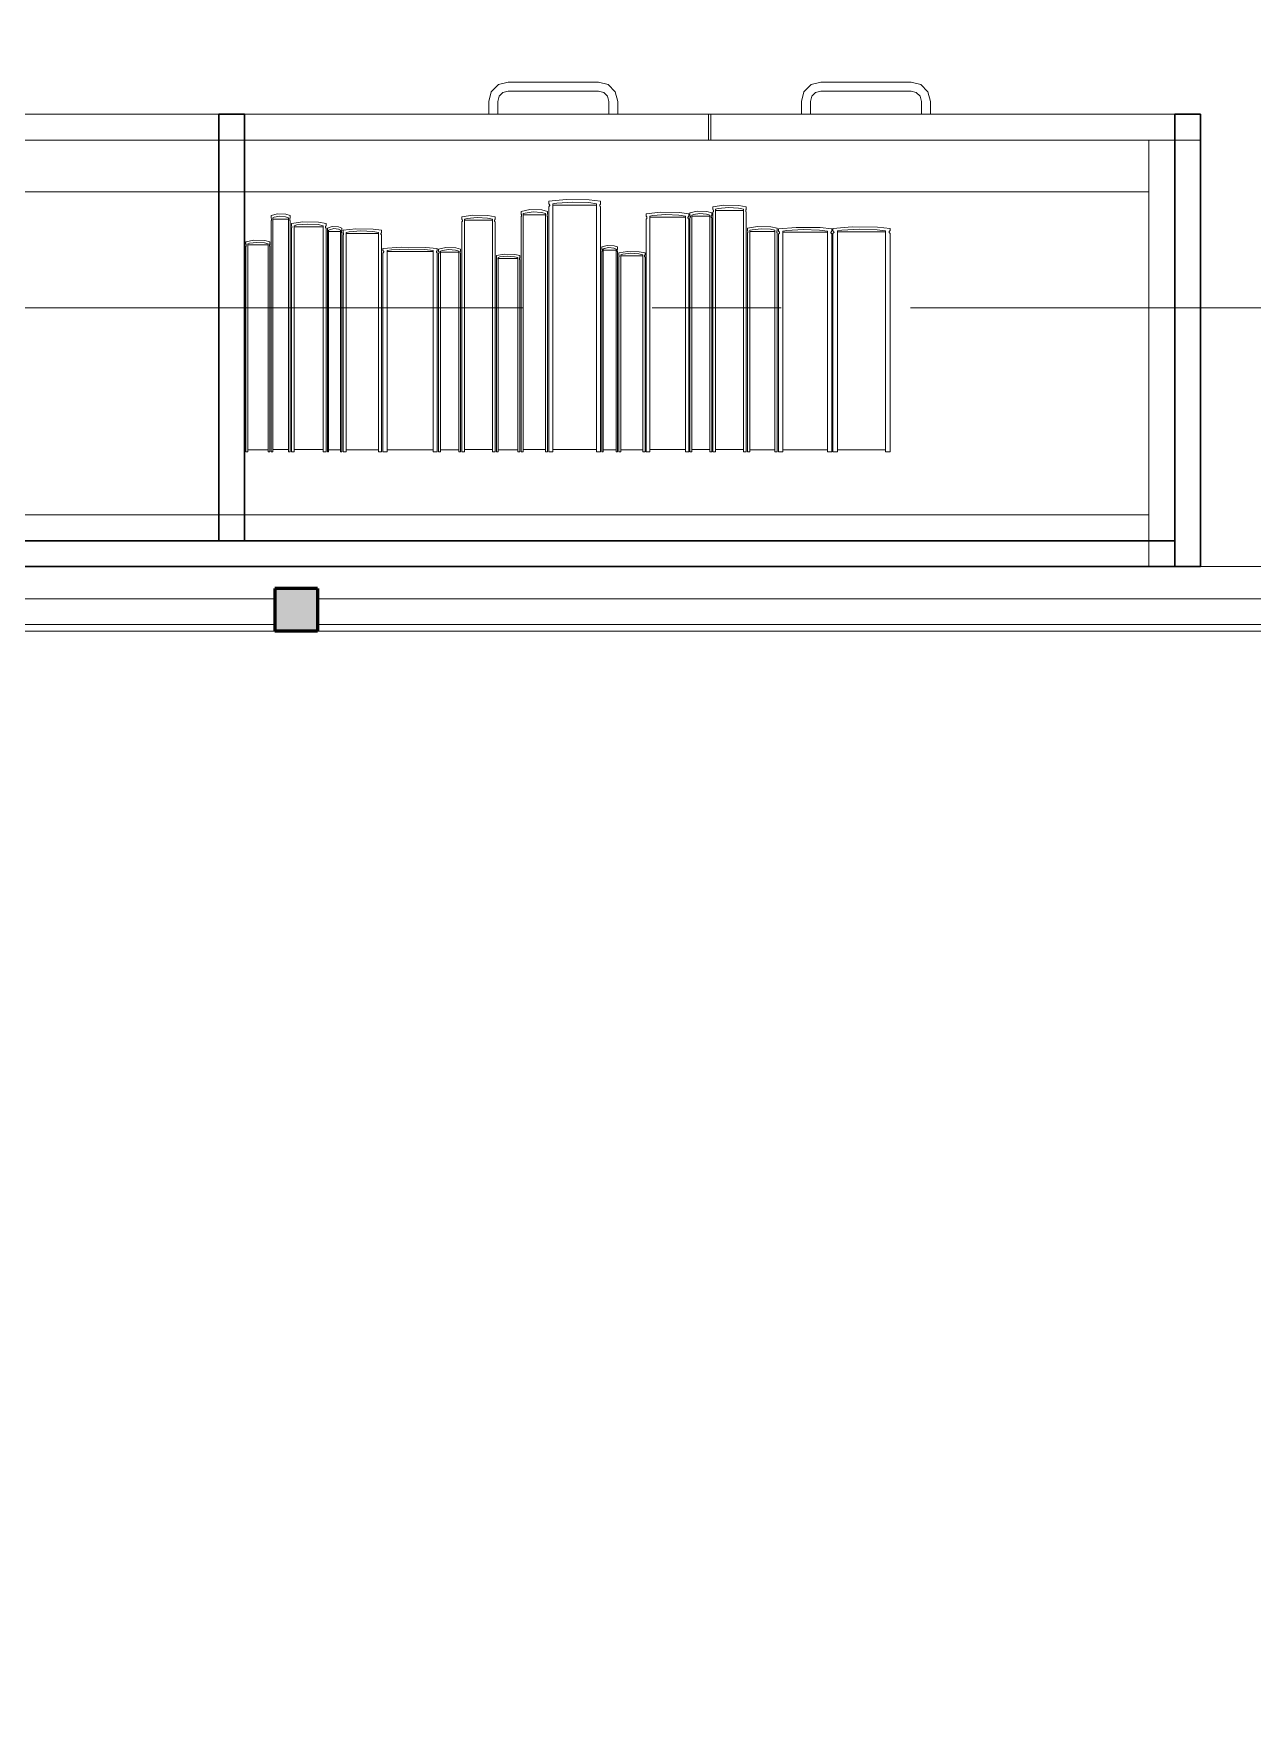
# Model space of a CAD drawing. Header units: inches. Extents: x -38 to 5698, y -33 to 92.
# Drawn here: x 230.167 to 231.11, y 28.868 to 30.162 of the extents above; entities that cross this region are included whole.
import ezdxf

# ---------------------------------------------------------------- set-up
doc = ezdxf.new("R2010")
doc.units = ezdxf.units.IN
doc.header["$MEASUREMENT"] = 0
doc.set_wipeout_variables(frame=1)
for name, pattern in [('Hidden Line', [0.195611, 0.141111, -0.0545]), ('Punto & Raya', [0.65, 0.5, -0.075, 0, -0.075]), ('Wipeout_Contour', [1, 0, -1])]:
    doc.linetypes.add(name, pattern=pattern)
for name, color, linetype in [('02 _ ARQ _ ALB _ Ejes Generales', 7, 'Continuous'), ('02 _ ARQ _ ZON _ Espacio.3D', 7, 'Continuous'), ('08 _ STR _ EXT _ 09 Vigas', 7, 'Continuous'), ('Acabado - Muros', 7, 'Continuous'), ('Interior - Mobiliario', 7, 'Continuous'), ('Notas - Etiquetas', 251, 'Continuous')]:
    doc.layers.add(name, color=color, linetype=linetype)
doc.dimstyles.new('Estilo_Generado__8', dxfattribs={"dimtxt": 0.18, "dimasz": 0.0912, "dimexe": 0.18, "dimexo": 0.0625, "dimgap": 0, "dimtad": 0, "dimtih": 1, "dimtoh": 1, "dimdec": 4, "dimzin": 0, "dimdsep": 46, "dimcen": 0.09, "dimadec": 0, "dimazin": 0, "dimtfac": 1, "dimtdec": 4, "dimtmove": 0, "dimatfit": 3, "dimldrblk": 'ARROWHEAD_5', "dimfxl": 1, "dimtolj": 1, "dimtzin": 0, "dimarcsym": 0})

# ---------------------------------------------------------------- blocks, each defined once
blk = doc.blocks.new('ARROWHEAD_5')
at = {"linetype": 'Continuous', "lineweight": 0}
blk.add_hatch(color=0, dxfattribs=at).paths.add_polyline_path([(-1, 0.2679), (0, 0), (-1, -0.2679)])
at = {"color": 0, "linetype": 'Continuous', "lineweight": 0}
blk.add_line((0, 0), (-1, 0), dxfattribs=at)

msp = doc.modelspace()

# ---------------------------------------------------------------- linework, layer by layer
at = {"layer": '02 _ ARQ _ ZON _ Espacio.3D', "color": 254, "linetype": 'Continuous', "lineweight": 0, "flags": 128}
for points in [[(229.07, 31), (229.57, 31), (229.57, 29.7499), (235.57, 29.75), (235.57, 30.2), (236.07, 30.2), (236.07, 30.7), (236.42, 30.7), (236.42, 31.8991), (237.7701, 31.8991), (237.7701, 32.9963), (236.42, 32.9963), (236.4201, 39), (236.07, 39), (236.07, 39.4), (235.67, 39.4), (235.67, 39.7505), (229.57, 39.7505), (229.57, 39), (229.07, 39)], [(205.07, 17.4), (229.57, 17.4), (229.57, 16.25), (230.77, 16.25), (230.77, 15.5372), (232.42, 15.5372), (232.42, 15.1499), (233.32, 15.1499), (233.3204, 17.1), (232.82, 17.1), (232.82, 19.05), (230.67, 19.05), (230.67, 20.35), (231.67, 20.35), (231.67, 22.25), (231.17, 22.25), (231.17, 22.7), (231.67, 22.7), (231.67, 24.4), (231.17, 24.4), (231.17, 24.85), (231.67, 24.85), (231.67, 29.7), (208.07, 29.7)]]:
    msp.add_lwpolyline(points, dxfattribs=at)
at = {"layer": 'Interior - Mobiliario', "color": 175, "linetype": 'Continuous', "lineweight": 13}
for p, q in [((230.5265, 30.1229), (230.521, 30.1174)), ((230.534, 30.1249), (230.5265, 30.1229)), ((230.604, 30.1249), (230.534, 30.1249)), ((230.6115, 30.1229), (230.604, 30.1249)), ((230.617, 30.1174), (230.6115, 30.1229)), ((230.763, 30.1174), (230.7685, 30.1229)), ((230.7685, 30.1229), (230.776, 30.1249)), ((230.776, 30.1249), (230.846, 30.1249)), ((230.846, 30.1249), (230.8535, 30.1229)), ((230.8535, 30.1229), (230.859, 30.1174)), ((230.521, 30.1174), (230.519, 30.1099)), ((230.519, 30.1099), (230.519, 30.0999)), ((230.526, 30.1099), (230.5271, 30.1139)), ((230.526, 30.0999), (230.526, 30.1099)), ((230.5271, 30.1139), (230.53, 30.1169)), ((230.53, 30.1169), (230.534, 30.1179)), ((230.534, 30.1179), (230.604, 30.1179)), ((230.604, 30.1179), (230.608, 30.1169)), ((230.608, 30.1169), (230.6109, 30.1139)), ((230.6109, 30.1139), (230.612, 30.1099)), ((230.612, 30.1099), (230.612, 30.0999)), ((230.619, 30.1099), (230.617, 30.1174)), ((230.619, 30.0999), (230.619, 30.1099)), ((230.761, 30.1099), (230.763, 30.1174)), ((230.761, 30.0999), (230.761, 30.1099)), ((230.7691, 30.1139), (230.768, 30.1099)), ((230.768, 30.1099), (230.768, 30.0999)), ((230.772, 30.1169), (230.7691, 30.1139)), ((230.776, 30.1179), (230.772, 30.1169)), ((230.846, 30.1179), (230.776, 30.1179)), ((230.85, 30.1169), (230.846, 30.1179)), ((230.8529, 30.1139), (230.85, 30.1169)), ((230.854, 30.1099), (230.8529, 30.1139)), ((230.854, 30.0999), (230.854, 30.1099)), ((230.859, 30.1174), (230.861, 30.1099)), ((230.861, 30.1099), (230.861, 30.0999)), ((230.519, 30.0999), (230.526, 30.0999)), ((230.612, 30.0999), (230.619, 30.0999)), ((230.689, 30.0999), (230.689, 30.0799)), ((230.691, 30.0999), (230.691, 30.0799)), ((230.768, 30.0999), (230.761, 30.0999)), ((230.861, 30.0999), (230.854, 30.0999)), ((231.05, 30.0799), (229.59, 30.0799)), ((231.03, 30.0399), (231.03, 30.0799)), ((231.05, 29.7699), (231.05, 30.0799)), ((230.5789, 30.0339), (230.5655, 30.0326)), ((230.5655, 30.0326), (230.5655, 30.0305)), ((230.5655, 30.0305), (230.5657, 30.0303)), ((230.5657, 30.0285), (230.5655, 30.0283)), ((230.5657, 30.0303), (230.566, 30.0301)), ((230.5659, 30.0287), (230.5657, 30.0285)), ((230.5661, 30.029), (230.5659, 30.0287)), ((230.566, 30.0301), (230.5661, 30.0298)), ((230.5661, 30.0298), (230.5662, 30.0295)), ((230.5662, 30.0292), (230.5661, 30.029)), ((230.5662, 30.0295), (230.5662, 30.0292)), ((230.5687, 30.0307), (230.5718, 30.0312)), ((230.5687, 29.8386), (230.5687, 30.0307)), ((230.6024, 30.0297), (230.5687, 30.0297)), ((230.5718, 30.0312), (230.584, 30.032)), ((230.5968, 30.0337), (230.5789, 30.0339)), ((230.584, 30.032), (230.5964, 30.0316)), ((230.5964, 30.0316), (230.6024, 30.0307)), ((230.6056, 30.0326), (230.5968, 30.0337)), ((230.6024, 30.0307), (230.6024, 29.8386)), ((230.6049, 30.0296), (230.605, 30.0299)), ((230.6049, 30.0293), (230.6049, 30.0296)), ((230.605, 30.029), (230.6049, 30.0293)), ((230.605, 30.0299), (230.6052, 30.0301)), ((230.6051, 30.0288), (230.605, 30.029)), ((230.6054, 30.0285), (230.6051, 30.0288)), ((230.6052, 30.0301), (230.6054, 30.0304)), ((230.6054, 30.0304), (230.6056, 30.0305)), ((230.6056, 30.0283), (230.6054, 30.0285)), ((230.6056, 30.0305), (230.6056, 30.0326)), ((230.7011, 30.0296), (230.6926, 30.0283)), ((230.7126, 30.0293), (230.7011, 30.0296)), ((230.7183, 30.0283), (230.7126, 30.0293)), ((231.03, 29.7899), (231.03, 30.0399)), ((230.3555, 30.0228), (230.3506, 30.0215)), ((230.3506, 30.0215), (230.3506, 30.0195)), ((230.3506, 30.0195), (230.3507, 30.0194)), ((230.3507, 30.0176), (230.3506, 30.0175)), ((230.3506, 30.0175), (230.3506, 29.8386)), ((230.3507, 30.0194), (230.3508, 30.0191)), ((230.3508, 30.0178), (230.3507, 30.0176)), ((230.3508, 30.0191), (230.3509, 30.0189)), ((230.3509, 30.0181), (230.3508, 30.0178)), ((230.3509, 30.0189), (230.3509, 30.0186)), ((230.3509, 30.0186), (230.3509, 30.0184)), ((230.3509, 30.0184), (230.3509, 30.0181)), ((230.3518, 30.0197), (230.3529, 30.0202)), ((230.3518, 29.8386), (230.3518, 30.0197)), ((230.364, 30.0188), (230.3518, 30.0188)), ((230.3529, 30.0202), (230.3574, 30.021)), ((230.362, 30.0225), (230.3555, 30.0228)), ((230.3574, 30.021), (230.3618, 30.0205)), ((230.3618, 30.0205), (230.364, 30.0197)), ((230.3652, 30.0215), (230.362, 30.0225)), ((230.364, 30.0197), (230.364, 29.8386)), ((230.3649, 30.0187), (230.365, 30.0189)), ((230.3649, 30.0184), (230.3649, 30.0187)), ((230.365, 30.0181), (230.3649, 30.0184)), ((230.365, 30.0192), (230.3651, 30.0194)), ((230.365, 30.0189), (230.365, 30.0192)), ((230.365, 30.0179), (230.365, 30.0181)), ((230.3651, 30.0177), (230.365, 30.0179)), ((230.3651, 30.0194), (230.3652, 30.0195)), ((230.3652, 30.0175), (230.3651, 30.0177)), ((230.3652, 30.0195), (230.3652, 30.0215)), ((230.3652, 29.8386), (230.3652, 30.0175)), ((230.3751, 30.0167), (230.3662, 30.0155)), ((230.3662, 30.0155), (230.3662, 30.0136)), ((230.3872, 30.0165), (230.3751, 30.0167)), ((230.3931, 30.0155), (230.3872, 30.0165)), ((230.3931, 30.0136), (230.3931, 30.0155)), ((230.5068, 30.0218), (230.4982, 30.0206)), ((230.4982, 30.0206), (230.4982, 30.0186)), ((230.4982, 30.0186), (230.4984, 30.0185)), ((230.4983, 30.0167), (230.4982, 30.0166)), ((230.4982, 30.0166), (230.4982, 29.8386)), ((230.4985, 30.0169), (230.4983, 30.0167)), ((230.4984, 30.0185), (230.4985, 30.0182)), ((230.4985, 30.0182), (230.4986, 30.018)), ((230.4986, 30.0172), (230.4985, 30.0169)), ((230.4986, 30.018), (230.4986, 30.0177)), ((230.4986, 30.0177), (230.4986, 30.0174)), ((230.4986, 30.0174), (230.4986, 30.0172)), ((230.5003, 30.0188), (230.5022, 30.0193)), ((230.5003, 29.8386), (230.5003, 30.0188)), ((230.5218, 30.0179), (230.5003, 30.0179)), ((230.5022, 30.0193), (230.5101, 30.0201)), ((230.5182, 30.0216), (230.5068, 30.0218)), ((230.5101, 30.0201), (230.518, 30.0196)), ((230.518, 30.0196), (230.5218, 30.0188)), ((230.5239, 30.0206), (230.5182, 30.0216)), ((230.5218, 30.0188), (230.5218, 29.8386)), ((230.5234, 30.0178), (230.5235, 30.018)), ((230.5234, 30.0175), (230.5234, 30.0178)), ((230.5235, 30.0172), (230.5234, 30.0175)), ((230.5235, 30.018), (230.5236, 30.0183)), ((230.5236, 30.017), (230.5235, 30.0172)), ((230.5236, 30.0183), (230.5238, 30.0185)), ((230.5237, 30.0167), (230.5236, 30.017)), ((230.5239, 30.0166), (230.5237, 30.0167)), ((230.5238, 30.0185), (230.5239, 30.0186)), ((230.5239, 30.0186), (230.5239, 30.0206)), ((230.5239, 29.8386), (230.5239, 30.0166)), ((230.5509, 30.0261), (230.5441, 30.0248)), ((230.5441, 30.0248), (230.5441, 30.0228)), ((230.5441, 30.0228), (230.5442, 30.0227)), ((230.5443, 30.0211), (230.5441, 30.0208)), ((230.5441, 30.0208), (230.5441, 30.0207)), ((230.5441, 30.0207), (230.5441, 29.8386)), ((230.5442, 30.0227), (230.5443, 30.0224)), ((230.5443, 30.0224), (230.5444, 30.0222)), ((230.5444, 30.0213), (230.5443, 30.0211)), ((230.5444, 30.0222), (230.5444, 30.0219)), ((230.5444, 30.0219), (230.5444, 30.0216)), ((230.5444, 30.0216), (230.5444, 30.0213)), ((230.5457, 30.023), (230.5473, 30.0235)), ((230.5457, 29.8386), (230.5457, 30.023)), ((230.5629, 30.022), (230.5457, 30.022)), ((230.5473, 30.0235), (230.5535, 30.0243)), ((230.56, 30.0259), (230.5509, 30.0261)), ((230.5535, 30.0243), (230.5598, 30.0238)), ((230.5598, 30.0238), (230.5629, 30.023)), ((230.5645, 30.0248), (230.56, 30.0259)), ((230.5629, 30.023), (230.5629, 29.8386)), ((230.5642, 30.0222), (230.5643, 30.0225)), ((230.5642, 30.0219), (230.5642, 30.0222)), ((230.5642, 30.0217), (230.5642, 30.0219)), ((230.5642, 30.0214), (230.5642, 30.0217)), ((230.5643, 30.0211), (230.5642, 30.0214)), ((230.5643, 30.0225), (230.5644, 30.0227)), ((230.5644, 30.0209), (230.5643, 30.0211)), ((230.5644, 30.0227), (230.5645, 30.0228)), ((230.5645, 30.0207), (230.5644, 30.0209)), ((230.5645, 30.0228), (230.5645, 30.0248)), ((230.5645, 29.8386), (230.5645, 30.0207)), ((230.5655, 30.0283), (230.5655, 29.8386)), ((230.6056, 29.8386), (230.6056, 30.0283)), ((230.6519, 30.0242), (230.641, 30.0229)), ((230.641, 30.0229), (230.641, 30.0209)), ((230.641, 30.0209), (230.6412, 30.0208)), ((230.6411, 30.019), (230.641, 30.0189)), ((230.641, 30.0189), (230.641, 29.8386)), ((230.6413, 30.0192), (230.6411, 30.019)), ((230.6412, 30.0208), (230.6413, 30.0205)), ((230.6413, 30.0205), (230.6415, 30.0203)), ((230.6415, 30.0195), (230.6413, 30.0192)), ((230.6415, 30.0203), (230.6415, 30.02)), ((230.6415, 30.02), (230.6415, 30.0197)), ((230.6415, 30.0197), (230.6415, 30.0195)), ((230.6436, 30.0211), (230.6461, 30.0216)), ((230.6436, 29.8386), (230.6436, 30.0211)), ((230.6712, 30.0202), (230.6436, 30.0202)), ((230.6461, 30.0216), (230.6562, 30.0224)), ((230.6666, 30.0239), (230.6519, 30.0242)), ((230.6562, 30.0224), (230.6662, 30.0219)), ((230.6662, 30.0219), (230.6712, 30.0211)), ((230.6738, 30.0229), (230.6666, 30.0239)), ((230.6712, 30.0211), (230.6712, 29.8386)), ((230.6732, 30.0201), (230.6733, 30.0203)), ((230.6732, 30.0198), (230.6732, 30.0201)), ((230.6733, 30.0195), (230.6732, 30.0198)), ((230.6733, 30.0203), (230.6735, 30.0206)), ((230.6734, 30.0193), (230.6733, 30.0195)), ((230.6736, 30.019), (230.6734, 30.0193)), ((230.6735, 30.0206), (230.6737, 30.0208)), ((230.6738, 30.0189), (230.6736, 30.019)), ((230.6737, 30.0208), (230.6738, 30.0209)), ((230.6738, 30.0209), (230.6738, 30.0229)), ((230.6738, 29.8386), (230.6738, 30.0189)), ((230.6804, 30.025), (230.6748, 30.0237)), ((230.6748, 30.0237), (230.6748, 30.0217)), ((230.6748, 30.0217), (230.6749, 30.0216)), ((230.6749, 30.0198), (230.6748, 30.0197)), ((230.6748, 30.0197), (230.6748, 29.8386)), ((230.6749, 30.0216), (230.675, 30.0213)), ((230.675, 30.02), (230.6749, 30.0198)), ((230.675, 30.0213), (230.675, 30.0211)), ((230.675, 30.0211), (230.6751, 30.0208)), ((230.6751, 30.0205), (230.675, 30.0203)), ((230.675, 30.0203), (230.675, 30.02)), ((230.6751, 30.0208), (230.6751, 30.0205)), ((230.6761, 30.0219), (230.6774, 30.0224)), ((230.6761, 29.8386), (230.6761, 30.0219)), ((230.6902, 30.021), (230.6761, 30.021)), ((230.6774, 30.0224), (230.6825, 30.0232)), ((230.6879, 30.0248), (230.6804, 30.025)), ((230.6825, 30.0232), (230.6877, 30.0227)), ((230.6877, 30.0227), (230.6902, 30.0219)), ((230.6916, 30.0237), (230.6879, 30.0248)), ((230.6902, 30.0219), (230.6902, 29.8386)), ((230.6913, 30.0211), (230.6914, 30.0214)), ((230.6913, 30.0209), (230.6913, 30.0211)), ((230.6913, 30.0206), (230.6913, 30.0209)), ((230.6913, 30.0203), (230.6913, 30.0206)), ((230.6914, 30.0201), (230.6913, 30.0203)), ((230.6914, 30.0214), (230.6915, 30.0216)), ((230.6915, 30.0198), (230.6914, 30.0201)), ((230.6915, 30.0216), (230.6916, 30.0217)), ((230.6916, 30.0197), (230.6915, 30.0198)), ((230.6916, 30.0217), (230.6916, 30.0237)), ((230.6916, 29.8386), (230.6916, 30.0197)), ((230.6926, 30.0283), (230.6926, 30.0262)), ((230.6926, 30.0262), (230.6927, 30.0261)), ((230.6927, 30.0242), (230.6926, 30.0241)), ((230.6926, 30.0241), (230.6926, 29.8386)), ((230.6927, 30.0261), (230.6928, 30.0258)), ((230.6928, 30.0245), (230.6927, 30.0242)), ((230.6928, 30.0258), (230.6929, 30.0256)), ((230.6929, 30.0247), (230.6928, 30.0245)), ((230.6929, 30.0256), (230.693, 30.0253)), ((230.693, 30.025), (230.6929, 30.0247)), ((230.693, 30.0253), (230.693, 30.025)), ((230.6946, 30.0264), (230.6966, 30.027)), ((230.6946, 29.8386), (230.6946, 30.0264)), ((230.7162, 30.0254), (230.6946, 30.0254)), ((230.6966, 30.027), (230.7045, 30.0277)), ((230.7045, 30.0277), (230.7124, 30.0273)), ((230.7124, 30.0273), (230.7162, 30.0264)), ((230.7162, 30.0264), (230.7162, 29.8386)), ((230.7179, 30.0256), (230.718, 30.0259)), ((230.7179, 30.0253), (230.7179, 30.0256)), ((230.7179, 30.0251), (230.7179, 30.0253)), ((230.7179, 30.0248), (230.7179, 30.0251)), ((230.718, 30.0245), (230.7179, 30.0248)), ((230.718, 30.0259), (230.7182, 30.0261)), ((230.7182, 30.0243), (230.718, 30.0245)), ((230.7182, 30.0261), (230.7183, 30.0262)), ((230.7183, 30.0241), (230.7182, 30.0243)), ((230.7183, 30.0262), (230.7183, 30.0283)), ((230.7183, 29.8386), (230.7183, 30.0241)), ((230.3662, 30.0136), (230.3663, 30.0134)), ((230.3663, 30.0117), (230.3662, 30.0116)), ((230.3662, 30.0116), (230.3662, 29.8386)), ((230.3663, 30.0134), (230.3665, 30.0132)), ((230.3664, 30.012), (230.3663, 30.0117)), ((230.3665, 30.0122), (230.3664, 30.012)), ((230.3665, 30.0132), (230.3666, 30.013)), ((230.3666, 30.0125), (230.3665, 30.0122)), ((230.3666, 30.013), (230.3666, 30.0127)), ((230.3666, 30.0127), (230.3666, 30.0125)), ((230.3683, 30.0137), (230.3704, 30.0143)), ((230.3683, 29.8386), (230.3683, 30.0137)), ((230.3909, 30.0129), (230.3683, 30.0129)), ((230.3683, 30.0129), (230.3683, 29.8404)), ((230.3704, 30.0143), (230.3786, 30.015)), ((230.3786, 30.015), (230.3869, 30.0146)), ((230.3869, 30.0146), (230.3909, 30.0137)), ((230.3909, 30.0137), (230.3909, 29.8386)), ((230.3909, 29.8404), (230.3909, 30.0129)), ((230.3926, 30.0125), (230.3927, 30.0128)), ((230.3927, 30.0123), (230.3926, 30.0125)), ((230.3927, 30.013), (230.3928, 30.0133)), ((230.3927, 30.0128), (230.3927, 30.013)), ((230.3928, 30.012), (230.3927, 30.0123)), ((230.3928, 30.0133), (230.393, 30.0135)), ((230.393, 30.0118), (230.3928, 30.012)), ((230.393, 30.0135), (230.3931, 30.0136)), ((230.3931, 30.0116), (230.393, 30.0118)), ((230.3931, 29.8386), (230.3931, 30.0116)), ((230.3978, 30.013), (230.3941, 30.0119)), ((230.3941, 30.0119), (230.3941, 30.01)), ((230.3941, 30.01), (230.3942, 30.0098)), ((230.3942, 30.0084), (230.3941, 30.0082)), ((230.3941, 30.0082), (230.3941, 30.0081)), ((230.3941, 30.0081), (230.3941, 29.8386)), ((230.3942, 30.0098), (230.3942, 30.0096)), ((230.3942, 30.0096), (230.3943, 30.0094)), ((230.3943, 30.0086), (230.3942, 30.0084)), ((230.3943, 30.0094), (230.3943, 30.0091)), ((230.3943, 30.0091), (230.3943, 30.0089)), ((230.3943, 30.0089), (230.3943, 30.0086)), ((230.395, 30.0101), (230.3958, 30.0106)), ((230.395, 29.8386), (230.395, 30.0101)), ((230.4043, 30.0093), (230.395, 30.0093)), ((230.3958, 30.0106), (230.3992, 30.0114)), ((230.4028, 30.0128), (230.3978, 30.013)), ((230.3992, 30.0114), (230.4027, 30.0109)), ((230.4027, 30.0109), (230.4043, 30.0101)), ((230.4052, 30.0119), (230.4028, 30.0128)), ((230.4043, 30.0101), (230.4043, 29.8386)), ((230.405, 30.0092), (230.4051, 30.0094)), ((230.405, 30.0089), (230.405, 30.0092)), ((230.405, 30.0087), (230.405, 30.0089)), ((230.4051, 30.0084), (230.405, 30.0087)), ((230.4051, 30.0097), (230.4052, 30.0099)), ((230.4051, 30.0094), (230.4051, 30.0097)), ((230.4052, 30.0082), (230.4051, 30.0084)), ((230.4052, 30.01), (230.4052, 30.0119)), ((230.4052, 30.0099), (230.4052, 30.01)), ((230.4052, 30.0081), (230.4052, 30.0082)), ((230.4052, 29.8386), (230.4052, 30.0081)), ((230.4162, 30.0113), (230.4062, 30.0102)), ((230.4062, 30.0102), (230.4062, 30.0083)), ((230.4062, 30.0083), (230.4064, 30.0082)), ((230.4063, 30.0065), (230.4062, 30.0064)), ((230.4062, 30.0064), (230.4062, 29.8386)), ((230.4065, 30.0067), (230.4063, 30.0065)), ((230.4064, 30.0082), (230.4065, 30.008)), ((230.4065, 30.008), (230.4067, 30.0077)), ((230.4066, 30.007), (230.4065, 30.0067)), ((230.4067, 30.0072), (230.4066, 30.007)), ((230.4067, 30.0077), (230.4067, 30.0075)), ((230.4067, 30.0075), (230.4067, 30.0072)), ((230.4086, 30.0085), (230.4109, 30.009)), ((230.4086, 29.8386), (230.4086, 30.0085)), ((230.4337, 30.0076), (230.4086, 30.0076)), ((230.4109, 30.009), (230.42, 30.0097)), ((230.4295, 30.0111), (230.4162, 30.0113)), ((230.42, 30.0097), (230.4292, 30.0093)), ((230.4292, 30.0093), (230.4337, 30.0085)), ((230.436, 30.0102), (230.4295, 30.0111)), ((230.4337, 30.0085), (230.4337, 29.8386)), ((230.4355, 30.0073), (230.4356, 30.0075)), ((230.4356, 30.007), (230.4355, 30.0073)), ((230.4356, 30.0078), (230.4357, 30.008)), ((230.4356, 30.0075), (230.4356, 30.0078)), ((230.4357, 30.0068), (230.4356, 30.007)), ((230.4357, 30.008), (230.4359, 30.0082)), ((230.4359, 30.0066), (230.4357, 30.0068)), ((230.4359, 30.0082), (230.436, 30.0083)), ((230.436, 30.0064), (230.4359, 30.0066)), ((230.436, 30.0083), (230.436, 30.0102)), ((230.436, 29.8386), (230.436, 30.0064)), ((230.727, 30.013), (230.7193, 30.0118)), ((230.7193, 30.0118), (230.7193, 30.0099)), ((230.7193, 30.0099), (230.7194, 30.0098)), ((230.7194, 30.0081), (230.7193, 30.008)), ((230.7193, 30.008), (230.7193, 29.8386)), ((230.7194, 30.0098), (230.7195, 30.0096)), ((230.7195, 30.0083), (230.7194, 30.0081)), ((230.7195, 30.0096), (230.7196, 30.0093)), ((230.7196, 30.0086), (230.7195, 30.0083)), ((230.7196, 30.0093), (230.7197, 30.0091)), ((230.7197, 30.0088), (230.7196, 30.0086)), ((230.7197, 30.0091), (230.7197, 30.0088)), ((230.7211, 30.0101), (230.7229, 30.0106)), ((230.7211, 29.8386), (230.7211, 30.0101)), ((230.7405, 30.0092), (230.7211, 30.0092)), ((230.7229, 30.0106), (230.73, 30.0113)), ((230.7373, 30.0127), (230.727, 30.013)), ((230.73, 30.0113), (230.7371, 30.0109)), ((230.7371, 30.0109), (230.7405, 30.0101)), ((230.7424, 30.0118), (230.7373, 30.0127)), ((230.7405, 30.0101), (230.7405, 29.8386)), ((230.742, 30.0091), (230.7421, 30.0094)), ((230.742, 30.0089), (230.742, 30.0091)), ((230.742, 30.0086), (230.742, 30.0089)), ((230.7421, 30.0084), (230.742, 30.0086)), ((230.7421, 30.0094), (230.7422, 30.0096)), ((230.7423, 30.0081), (230.7421, 30.0084)), ((230.7422, 30.0096), (230.7423, 30.0098)), ((230.7423, 30.0098), (230.7424, 30.0099)), ((230.7424, 30.008), (230.7423, 30.0081)), ((230.7424, 30.0099), (230.7424, 30.0118)), ((230.7424, 29.8386), (230.7424, 30.008)), ((230.7571, 30.0124), (230.7434, 30.0112)), ((230.7434, 30.0112), (230.7434, 30.0093)), ((230.7434, 30.0093), (230.7436, 30.0092)), ((230.7435, 30.0075), (230.7434, 30.0074)), ((230.7434, 30.0074), (230.7434, 29.8386)), ((230.7438, 30.0077), (230.7435, 30.0075)), ((230.7436, 30.0092), (230.7438, 30.009)), ((230.7438, 30.009), (230.744, 30.0087)), ((230.744, 30.008), (230.7438, 30.0077)), ((230.744, 30.0087), (230.7441, 30.0085)), ((230.7441, 30.0082), (230.744, 30.008)), ((230.7441, 30.0085), (230.7441, 30.0082)), ((230.7467, 30.0095), (230.7498, 30.01)), ((230.7467, 29.8386), (230.7467, 30.0095)), ((230.7812, 30.0086), (230.7467, 30.0086)), ((230.7498, 30.01), (230.7624, 30.0107)), ((230.7755, 30.0122), (230.7571, 30.0124)), ((230.7624, 30.0107), (230.7751, 30.0103)), ((230.7751, 30.0103), (230.7812, 30.0095)), ((230.7845, 30.0112), (230.7755, 30.0122)), ((230.7812, 30.0095), (230.7812, 29.8386)), ((230.7839, 30.0085), (230.784, 30.0088)), ((230.7839, 30.0083), (230.7839, 30.0085)), ((230.7839, 30.008), (230.7839, 30.0083)), ((230.7841, 30.0078), (230.7839, 30.008)), ((230.784, 30.0088), (230.7841, 30.009)), ((230.7841, 30.009), (230.7844, 30.0092)), ((230.7843, 30.0076), (230.7841, 30.0078)), ((230.7845, 30.0074), (230.7843, 30.0076)), ((230.7844, 30.0092), (230.7845, 30.0093)), ((230.7845, 30.0093), (230.7845, 30.0112)), ((230.7845, 29.8386), (230.7845, 30.0074)), ((230.8003, 30.0127), (230.7855, 30.0116)), ((230.7855, 30.0116), (230.7855, 30.0097)), ((230.7855, 30.0097), (230.7858, 30.0095)), ((230.7857, 30.0079), (230.7855, 30.0078)), ((230.7855, 30.0078), (230.7855, 29.8386)), ((230.786, 30.0081), (230.7857, 30.0079)), ((230.7858, 30.0095), (230.786, 30.0093)), ((230.786, 30.0093), (230.7862, 30.0091)), ((230.7862, 30.0083), (230.786, 30.0081)), ((230.7862, 30.0091), (230.7863, 30.0088)), ((230.7863, 30.0086), (230.7862, 30.0083)), ((230.7863, 30.0088), (230.7863, 30.0086)), ((230.7891, 30.0098), (230.7924, 30.0103)), ((230.7891, 29.8386), (230.7891, 30.0098)), ((230.8262, 30.009), (230.7891, 30.009)), ((230.7924, 30.0103), (230.806, 30.0111)), ((230.82, 30.0125), (230.8003, 30.0127)), ((230.806, 30.0111), (230.8196, 30.0106)), ((230.8196, 30.0106), (230.8262, 30.0098)), ((230.8297, 30.0116), (230.82, 30.0125)), ((230.8262, 30.0098), (230.8262, 29.8386)), ((230.829, 30.0089), (230.8291, 30.0091)), ((230.829, 30.0086), (230.829, 30.0089)), ((230.8291, 30.0084), (230.829, 30.0086)), ((230.8291, 30.0091), (230.8293, 30.0094)), ((230.8292, 30.0081), (230.8291, 30.0084)), ((230.8295, 30.0079), (230.8292, 30.0081)), ((230.8293, 30.0094), (230.8296, 30.0096)), ((230.8297, 30.0078), (230.8295, 30.0079)), ((230.8296, 30.0096), (230.8297, 30.0097)), ((230.8297, 30.0097), (230.8297, 30.0116)), ((230.8297, 29.8386), (230.8297, 30.0078)), ((230.3456, 30.0022), (230.3372, 30.0024)), ((230.3396, 30.0008), (230.3454, 30.0004)), ((230.3454, 30.0004), (230.3482, 29.9996)), ((230.3496, 30.0013), (230.3456, 30.0022)), ((230.3482, 29.9996), (230.3482, 29.8386)), ((230.3493, 29.9988), (230.3494, 29.999)), ((230.3493, 29.9985), (230.3493, 29.9988)), ((230.3494, 29.9983), (230.3493, 29.9985)), ((230.3494, 29.999), (230.3495, 29.9992)), ((230.3494, 29.998), (230.3494, 29.9983)), ((230.3495, 29.9978), (230.3494, 29.998)), ((230.3495, 29.9992), (230.3496, 29.9994)), ((230.3496, 29.9977), (230.3495, 29.9978)), ((230.3496, 29.9995), (230.3496, 30.0013)), ((230.3496, 29.9994), (230.3496, 29.9995)), ((230.3496, 29.8386), (230.3496, 29.9977)), ((230.4511, 29.9971), (230.437, 29.996)), ((230.437, 29.996), (230.437, 29.9943)), ((230.437, 29.9943), (230.4373, 29.9942)), ((230.4372, 29.9927), (230.437, 29.9926)), ((230.437, 29.9926), (230.437, 29.8386)), ((230.4375, 29.9929), (230.4372, 29.9927)), ((230.4373, 29.9942), (230.4375, 29.994)), ((230.4375, 29.994), (230.4377, 29.9938)), ((230.4376, 29.9931), (230.4375, 29.9929)), ((230.4377, 29.9933), (230.4376, 29.9931)), ((230.4377, 29.9938), (230.4377, 29.9935)), ((230.4377, 29.9935), (230.4377, 29.9933)), ((230.4404, 29.9945), (230.4436, 29.9949)), ((230.4404, 29.8386), (230.4404, 29.9945)), ((230.4759, 29.9937), (230.4404, 29.9937)), ((230.4436, 29.9949), (230.4566, 29.9956)), ((230.47, 29.9969), (230.4511, 29.9971)), ((230.4566, 29.9956), (230.4695, 29.9952)), ((230.4695, 29.9952), (230.4759, 29.9945)), ((230.4792, 29.996), (230.47, 29.9969)), ((230.4759, 29.9945), (230.4759, 29.8386)), ((230.4785, 29.9936), (230.4786, 29.9938)), ((230.4785, 29.9934), (230.4785, 29.9936)), ((230.4786, 29.9931), (230.4785, 29.9934)), ((230.4786, 29.9938), (230.4788, 29.994)), ((230.4788, 29.9929), (230.4786, 29.9931)), ((230.4788, 29.994), (230.4791, 29.9942)), ((230.479, 29.9927), (230.4788, 29.9929)), ((230.4792, 29.9926), (230.479, 29.9927)), ((230.4791, 29.9942), (230.4792, 29.9943)), ((230.4792, 29.9943), (230.4792, 29.996)), ((230.4792, 29.8386), (230.4792, 29.9926)), ((230.4859, 29.9967), (230.4802, 29.9956)), ((230.4802, 29.9956), (230.4802, 29.9939)), ((230.4802, 29.9939), (230.4803, 29.9938)), ((230.4803, 29.9923), (230.4802, 29.9922)), ((230.4802, 29.9922), (230.4802, 29.8386)), ((230.4803, 29.9938), (230.4804, 29.9936)), ((230.4804, 29.9925), (230.4803, 29.9923)), ((230.4804, 29.9936), (230.4805, 29.9934)), ((230.4805, 29.9927), (230.4804, 29.9925)), ((230.4805, 29.9934), (230.4805, 29.9932)), ((230.4805, 29.9932), (230.4805, 29.9929)), ((230.4805, 29.9929), (230.4805, 29.9927)), ((230.4816, 29.9941), (230.4829, 29.9945)), ((230.4816, 29.8386), (230.4816, 29.9941)), ((230.4959, 29.9933), (230.4816, 29.9933)), ((230.4829, 29.9945), (230.4881, 29.9952)), ((230.4935, 29.9965), (230.4859, 29.9967)), ((230.4881, 29.9952), (230.4933, 29.9948)), ((230.4933, 29.9948), (230.4959, 29.9941)), ((230.4972, 29.9956), (230.4935, 29.9965)), ((230.4959, 29.9941), (230.4959, 29.8386)), ((230.4969, 29.9932), (230.497, 29.9934)), ((230.4969, 29.993), (230.4969, 29.9932)), ((230.497, 29.9927), (230.4969, 29.993)), ((230.497, 29.9937), (230.4972, 29.9939)), ((230.497, 29.9934), (230.497, 29.9937)), ((230.497, 29.9925), (230.497, 29.9927)), ((230.4971, 29.9923), (230.497, 29.9925)), ((230.4972, 29.9922), (230.4971, 29.9923)), ((230.4972, 29.9939), (230.4972, 29.9956)), ((230.4972, 29.9939), (230.4972, 29.9939)), ((230.4972, 29.8386), (230.4972, 29.9922)), ((230.5309, 29.9916), (230.5249, 29.9905)), ((230.5249, 29.9905), (230.5249, 29.9889)), ((230.5277, 29.9895), (230.5333, 29.9901)), ((230.5391, 29.9914), (230.5309, 29.9916)), ((230.5333, 29.9901), (230.5389, 29.9897)), ((230.5389, 29.9897), (230.5416, 29.989)), ((230.5431, 29.9905), (230.5391, 29.9914)), ((230.5431, 29.9889), (230.5431, 29.9905)), ((230.6106, 29.9983), (230.6066, 29.9972)), ((230.6066, 29.9972), (230.6066, 29.9955)), ((230.6066, 29.9955), (230.6066, 29.9954)), ((230.6066, 29.9954), (230.6067, 29.9952)), ((230.6067, 29.994), (230.6066, 29.9938)), ((230.6066, 29.9938), (230.6066, 29.9937)), ((230.6066, 29.9937), (230.6066, 29.8386)), ((230.6067, 29.9952), (230.6067, 29.9949)), ((230.6067, 29.9949), (230.6068, 29.9947)), ((230.6068, 29.9945), (230.6067, 29.9942)), ((230.6067, 29.9942), (230.6067, 29.994)), ((230.6068, 29.9947), (230.6068, 29.9945)), ((230.6075, 29.9956), (230.6084, 29.9961)), ((230.6075, 29.8386), (230.6075, 29.9956)), ((230.6176, 29.9948), (230.6075, 29.9948)), ((230.6084, 29.9961), (230.6121, 29.9968)), ((230.616, 29.9981), (230.6106, 29.9983)), ((230.6121, 29.9968), (230.6158, 29.9964)), ((230.6158, 29.9964), (230.6176, 29.9956)), ((230.6186, 29.9972), (230.616, 29.9981)), ((230.6176, 29.9956), (230.6176, 29.8386)), ((230.6184, 29.995), (230.6185, 29.9952)), ((230.6184, 29.9948), (230.6184, 29.995)), ((230.6184, 29.9945), (230.6184, 29.9948)), ((230.6184, 29.9943), (230.6184, 29.9945)), ((230.6185, 29.9941), (230.6184, 29.9943)), ((230.6185, 29.9952), (230.6186, 29.9954)), ((230.6185, 29.9939), (230.6185, 29.9941)), ((230.6186, 29.9937), (230.6185, 29.9939)), ((230.6186, 29.9955), (230.6186, 29.9972)), ((230.6186, 29.9954), (230.6186, 29.9955)), ((230.6186, 29.8386), (230.6186, 29.9937)), ((230.6264, 29.9937), (230.6196, 29.9927)), ((230.6196, 29.9927), (230.6196, 29.991)), ((230.6196, 29.991), (230.6197, 29.9909)), ((230.6197, 29.9909), (230.6198, 29.9907)), ((230.6198, 29.9896), (230.6197, 29.9894)), ((230.6198, 29.9907), (230.6199, 29.9905)), ((230.6199, 29.9898), (230.6198, 29.9896)), ((230.6199, 29.9905), (230.6199, 29.9903)), ((230.6199, 29.9903), (230.6199, 29.99)), ((230.6199, 29.99), (230.6199, 29.9898)), ((230.6212, 29.9912), (230.6228, 29.9916)), ((230.6212, 29.8386), (230.6212, 29.9912)), ((230.6384, 29.9904), (230.6212, 29.9904)), ((230.6228, 29.9916), (230.629, 29.9923)), ((230.6355, 29.9935), (230.6264, 29.9937)), ((230.629, 29.9923), (230.6353, 29.9919)), ((230.6353, 29.9919), (230.6384, 29.9912)), ((230.64, 29.9927), (230.6355, 29.9935)), ((230.6384, 29.9912), (230.6384, 29.8386)), ((230.6396, 29.9901), (230.6397, 29.9903)), ((230.6397, 29.9899), (230.6396, 29.9901)), ((230.6397, 29.9905), (230.6398, 29.9908)), ((230.6397, 29.9903), (230.6397, 29.9905)), ((230.6398, 29.9897), (230.6397, 29.9899)), ((230.6398, 29.9908), (230.6399, 29.9909)), ((230.6399, 29.9895), (230.6398, 29.9897)), ((230.6399, 29.9909), (230.64, 29.991)), ((230.64, 29.991), (230.64, 29.9927)), ((230.5249, 29.9889), (230.525, 29.9888)), ((230.5251, 29.9875), (230.5249, 29.9873)), ((230.5249, 29.9873), (230.5249, 29.9872)), ((230.5249, 29.9872), (230.5249, 29.8386)), ((230.525, 29.9888), (230.5251, 29.9886)), ((230.5251, 29.9886), (230.5251, 29.9884)), ((230.5251, 29.9884), (230.5252, 29.9881)), ((230.5252, 29.9879), (230.5251, 29.9877)), ((230.5251, 29.9877), (230.5251, 29.9875)), ((230.5252, 29.9881), (230.5252, 29.9879)), ((230.5263, 29.989), (230.5277, 29.9895)), ((230.5263, 29.8386), (230.5263, 29.989)), ((230.5416, 29.9883), (230.5263, 29.9883)), ((230.5416, 29.989), (230.5416, 29.8386)), ((230.5428, 29.9884), (230.5429, 29.9886)), ((230.5428, 29.9882), (230.5428, 29.9884)), ((230.5428, 29.988), (230.5428, 29.9882)), ((230.5428, 29.9877), (230.5428, 29.988)), ((230.5429, 29.9875), (230.5428, 29.9877)), ((230.5429, 29.9886), (230.543, 29.9888)), ((230.543, 29.9873), (230.5429, 29.9875)), ((230.543, 29.9888), (230.5431, 29.9889)), ((230.5431, 29.9872), (230.543, 29.9873)), ((230.5431, 29.8386), (230.5431, 29.9872)), ((230.6197, 29.9894), (230.6196, 29.9893)), ((230.6196, 29.9893), (230.6196, 29.8386)), ((230.64, 29.9893), (230.6399, 29.9895)), ((230.64, 29.8386), (230.64, 29.9893)), ((230.3482, 29.8386), (230.3496, 29.8386)), ((230.3506, 29.8386), (230.3518, 29.8386)), ((230.3518, 29.8404), (230.364, 29.8404)), ((230.364, 29.8386), (230.3652, 29.8386)), ((230.3662, 29.8386), (230.3683, 29.8386)), ((230.3683, 29.8404), (230.3909, 29.8404)), ((230.3909, 29.8386), (230.3931, 29.8386)), ((230.3941, 29.8386), (230.395, 29.8386)), ((230.395, 29.8403), (230.4043, 29.8403)), ((230.4043, 29.8386), (230.4052, 29.8386)), ((230.4062, 29.8386), (230.4086, 29.8386)), ((230.4086, 29.8403), (230.4337, 29.8403)), ((230.4337, 29.8386), (230.436, 29.8386)), ((230.437, 29.8386), (230.4404, 29.8386)), ((230.4404, 29.8402), (230.4759, 29.8402)), ((230.4759, 29.8386), (230.4792, 29.8386)), ((230.4802, 29.8386), (230.4816, 29.8386)), ((230.4816, 29.8402), (230.4959, 29.8402)), ((230.4959, 29.8386), (230.4972, 29.8386)), ((230.4982, 29.8386), (230.5003, 29.8386)), ((230.5003, 29.8404), (230.5218, 29.8404)), ((230.5218, 29.8386), (230.5239, 29.8386)), ((230.5249, 29.8386), (230.5263, 29.8386)), ((230.5263, 29.8401), (230.5416, 29.8401)), ((230.5416, 29.8386), (230.5431, 29.8386)), ((230.5441, 29.8386), (230.5457, 29.8386)), ((230.5457, 29.8405), (230.5629, 29.8405)), ((230.5629, 29.8386), (230.5645, 29.8386)), ((230.5655, 29.8386), (230.5687, 29.8386)), ((230.5687, 29.8405), (230.6024, 29.8405)), ((230.6024, 29.8386), (230.6056, 29.8386)), ((230.6066, 29.8386), (230.6075, 29.8386)), ((230.6075, 29.8402), (230.6176, 29.8402)), ((230.6176, 29.8386), (230.6186, 29.8386)), ((230.6196, 29.8386), (230.6212, 29.8386)), ((230.6212, 29.8401), (230.6384, 29.8401)), ((230.6384, 29.8386), (230.64, 29.8386)), ((230.641, 29.8386), (230.6436, 29.8386)), ((230.6436, 29.8404), (230.6712, 29.8404)), ((230.6712, 29.8386), (230.6738, 29.8386)), ((230.6748, 29.8386), (230.6761, 29.8386)), ((230.6761, 29.8404), (230.6902, 29.8404)), ((230.6902, 29.8386), (230.6916, 29.8386)), ((230.6926, 29.8386), (230.6946, 29.8386)), ((230.6946, 29.8405), (230.7162, 29.8405)), ((230.7162, 29.8386), (230.7183, 29.8386)), ((230.7193, 29.8386), (230.7211, 29.8386)), ((230.7211, 29.8403), (230.7405, 29.8403)), ((230.7405, 29.8386), (230.7424, 29.8386)), ((230.7434, 29.8386), (230.7467, 29.8386)), ((230.7467, 29.8403), (230.7812, 29.8403)), ((230.7812, 29.8386), (230.7845, 29.8386)), ((230.7855, 29.8386), (230.7891, 29.8386)), ((230.7891, 29.8403), (230.8262, 29.8403)), ((230.8262, 29.8386), (230.8297, 29.8386)), ((229.59, 29.7699), (231.05, 29.7699))]:
    msp.add_line(p, q, dxfattribs=at)

# ---------------------------------------------------------------- next in the draw order: wipeouts: each hides what was drawn before it
at = {"color": 254, "linetype": 'Wipeout_Contour', "lineweight": 0, "ltscale": 9927.854325}
msp.add_wipeout([(230.37, 29.733), (230.3865, 29.733), (230.3865, 29.7), (232.52, 29.7), (232.52, 29.75), (230.37, 29.75)], dxfattribs=at).dxf.layer = 'Acabado - Muros'
at = {"color": 254, "linetype": 'Wipeout_Contour', "lineweight": 0, "ltscale": 6614.836271}
msp.add_wipeout([(230.33, 30.0999), (230.31, 30.0999), (230.31, 29.7699), (230.33, 29.7699)], dxfattribs=at).dxf.layer = 'Interior - Mobiliario'

# ---------------------------------------------------------------- next in the draw order: linework, layer by layer
at = {"layer": 'Acabado - Muros', "color": 251, "linetype": 'Continuous', "lineweight": 13, "flags": 128}
msp.add_lwpolyline([(230.3865, 29.7), (232.52, 29.7)], dxfattribs=at)
at = {"layer": 'Interior - Mobiliario', "color": 175, "linetype": 'Continuous', "lineweight": 13}
for p, q in [((230.31, 30.0999), (229.951, 30.0999)), ((230.33, 30.0999), (230.31, 30.0999)), ((230.31, 30.0999), (230.31, 29.7699)), ((230.33, 30.0999), (230.31, 30.0999)), ((230.31, 30.0999), (230.31, 30.0799)), ((230.33, 29.7699), (230.33, 30.0999)), ((230.33, 30.0999), (230.689, 30.0999)), ((230.33, 30.0999), (230.33, 30.0799)), ((231.03, 30.0799), (229.61, 30.0799)), ((230.31, 30.0799), (229.951, 30.0799)), ((230.33, 30.0799), (230.689, 30.0799)), ((229.61, 30.0399), (231.03, 30.0399)), ((230.3372, 30.0024), (230.331, 30.0013)), ((230.331, 30.0013), (230.331, 29.9995)), ((230.331, 29.9995), (230.3311, 29.9994)), ((230.3311, 29.9978), (230.331, 29.9977)), ((230.331, 29.9977), (230.331, 29.8386)), ((230.3311, 29.9994), (230.3312, 29.9992)), ((230.3312, 29.998), (230.3311, 29.9978)), ((230.3312, 29.9992), (230.3313, 29.9989)), ((230.3313, 29.9982), (230.3312, 29.998)), ((230.3313, 29.9989), (230.3313, 29.9987)), ((230.3313, 29.9987), (230.3313, 29.9985)), ((230.3313, 29.9985), (230.3313, 29.9982)), ((230.3325, 29.9996), (230.3339, 30.0001)), ((230.3325, 29.8386), (230.3325, 29.9996)), ((230.3482, 29.9988), (230.3325, 29.9988)), ((230.3339, 30.0001), (230.3396, 30.0008)), ((230.331, 29.8386), (230.3325, 29.8386)), ((230.3325, 29.8402), (230.3482, 29.8402)), ((231.03, 29.7899), (229.61, 29.7899)), ((230.31, 29.7699), (230.33, 29.7699))]:
    msp.add_line(p, q, dxfattribs=at)
at = {"layer": 'Interior - Mobiliario', "color": 175, "linetype": 'Continuous', "lineweight": 30}
for p, q in [((230.31, 30.0999), (230.31, 29.7699)), ((230.31, 30.0999), (230.33, 30.0999)), ((230.33, 30.0999), (230.33, 29.7699)), ((230.31, 29.7699), (230.33, 29.7699))]:
    msp.add_line(p, q, dxfattribs=at)

# ---------------------------------------------------------------- next in the draw order: wipeouts: each hides what was drawn before it
at = {"color": 254, "linetype": 'Wipeout_Contour', "lineweight": 0, "ltscale": 9920.152064}
msp.add_wipeout([(229.67, 29.75), (229.67, 29.7), (230.3535, 29.7), (230.3535, 29.733), (230.37, 29.733), (230.37, 29.75)], dxfattribs=at).dxf.layer = 'Acabado - Muros'

# ---------------------------------------------------------------- next in the draw order: linework, layer by layer
at = {"layer": 'Acabado - Muros', "color": 7, "linetype": 'Continuous', "lineweight": 60}
msp.add_line((230.3865, 29.733), (230.3535, 29.733), dxfattribs=at)
at = {"layer": 'Acabado - Muros', "color": 251, "linetype": 'Continuous', "lineweight": 13, "flags": 128}
for points in [[(229.67, 29.75), (230.37, 29.75), (232.52, 29.75)], [(229.67, 29.7), (230.3535, 29.7)]]:
    msp.add_lwpolyline(points, dxfattribs=at)

# ---------------------------------------------------------------- next in the draw order: wipeouts: each hides what was drawn before it
at = {"color": 254, "linetype": 'Wipeout_Contour', "lineweight": 0, "ltscale": 6619.352656}
msp.add_wipeout([(232.52, 29.705), (232.52, 29.725), (230.3865, 29.725), (230.3865, 29.705)], dxfattribs=at).dxf.layer = 'Acabado - Muros'

# ---------------------------------------------------------------- next in the draw order: linework, layer by layer
at = {"layer": 'Acabado - Muros', "color": 7, "linetype": 'Continuous', "lineweight": 60}
msp.add_line((230.3865, 29.733), (230.3865, 29.7), dxfattribs=at)
at = {"layer": 'Acabado - Muros', "color": 7, "linetype": 'Continuous', "lineweight": 13, "flags": 128}
msp.add_lwpolyline([(232.52, 29.705), (232.52, 29.725), (230.3865, 29.725), (230.3865, 29.705)], close=True, dxfattribs=at)

# ---------------------------------------------------------------- next in the draw order: wipeouts: each hides what was drawn before it
at = {"color": 254, "linetype": 'Wipeout_Contour', "lineweight": 0, "ltscale": 6613.587586}
msp.add_wipeout([(230.3535, 29.705), (230.3535, 29.725), (229.67, 29.725), (229.67, 29.705)], dxfattribs=at).dxf.layer = 'Acabado - Muros'
at = {"color": 254, "linetype": 'Wipeout_Contour', "lineweight": 0, "ltscale": 6614.823592}
msp.add_wipeout([(231.05, 29.7699), (229.59, 29.7699), (229.59, 29.7499), (231.05, 29.7499)], dxfattribs=at).dxf.layer = 'Interior - Mobiliario'

# ---------------------------------------------------------------- next in the draw order: hatches: boundary and pattern name
at = {"layer": 'Acabado - Muros', "linetype": 'Continuous', "lineweight": 0}
msp.add_hatch(color=254, dxfattribs=at).paths.add_polyline_path([(230.3865, 29.733), (230.3535, 29.733), (230.3535, 29.7), (230.3865, 29.7)])

# ---------------------------------------------------------------- next in the draw order: linework, layer by layer
at = {"layer": '08 _ STR _ EXT _ 09 Vigas', "color": 251, "linetype": 'Hidden Line', "lineweight": 13}
msp.add_line((229.57, 29.7), (236.07, 29.7), dxfattribs=at)
at = {"layer": 'Acabado - Muros', "color": 7, "linetype": 'Continuous', "lineweight": 60}
for p in [(230.3535, 29.733), (230.3865, 29.7)]:
    msp.add_line(p, (230.3535, 29.7), dxfattribs=at)
at = {"layer": 'Acabado - Muros', "color": 7, "linetype": 'Continuous', "lineweight": 13, "flags": 128}
msp.add_lwpolyline([(230.3535, 29.705), (230.3535, 29.725), (229.67, 29.725), (229.67, 29.705)], close=True, dxfattribs=at)
at = {"layer": 'Interior - Mobiliario', "color": 175, "linetype": 'Continuous', "lineweight": 13}
for p, q in [((230.31, 30.0999), (230.31, 29.7699)), ((230.33, 29.7699), (230.33, 30.0999)), ((231.03, 29.7499), (231.03, 29.7899)), ((231.05, 29.7699), (229.59, 29.7699)), ((230.31, 29.7699), (230.33, 29.7699)), ((231.05, 29.7499), (231.05, 29.7699)), ((229.59, 29.7499), (231.05, 29.7499)), ((229.61, 29.7499), (231.03, 29.7499))]:
    msp.add_line(p, q, dxfattribs=at)
at = {"layer": 'Interior - Mobiliario', "color": 175, "linetype": 'Continuous', "lineweight": 30}
for p, q in [((229.59, 29.7699), (231.05, 29.7699)), ((231.05, 29.7699), (231.05, 29.7499)), ((229.59, 29.7499), (231.05, 29.7499))]:
    msp.add_line(p, q, dxfattribs=at)

# ---------------------------------------------------------------- next in the draw order: wipeouts: each hides what was drawn before it
at = {"color": 254, "linetype": 'Wipeout_Contour', "lineweight": 0, "ltscale": 6617.795066}
msp.add_wipeout([(231.07, 30.0999), (231.05, 30.0999), (231.05, 29.7499), (231.07, 29.7499)], dxfattribs=at).dxf.layer = 'Interior - Mobiliario'

# ---------------------------------------------------------------- next in the draw order: linework, layer by layer
at = {"layer": '02 _ ARQ _ ALB _ Ejes Generales', "color": 252, "linetype": 'Punto & Raya', "lineweight": 13}
msp.add_line((190.8454, 29.95), (239.57, 29.95), dxfattribs=at)
at = {"layer": 'Interior - Mobiliario', "color": 175, "linetype": 'Continuous', "lineweight": 13}
for p, q in [((229.57, 30.0999), (231.07, 30.0999)), ((231.05, 30.0999), (229.59, 30.0999)), ((231.05, 30.0999), (229.59, 30.0999)), ((231.05, 30.0999), (230.691, 30.0999)), ((231.07, 30.0999), (231.05, 30.0999)), ((231.05, 30.0999), (231.05, 29.7499)), ((231.05, 29.7499), (231.05, 30.0999)), ((231.05, 29.7699), (231.05, 30.0999)), ((231.05, 30.0999), (231.05, 30.0799)), ((231.07, 29.7499), (231.07, 30.0999)), ((231.07, 30.0999), (231.07, 29.7499)), ((231.05, 30.0799), (229.59, 30.0799)), ((231.05, 30.0799), (229.59, 30.0799)), ((231.05, 30.0799), (230.691, 30.0799)), ((231.07, 30.0799), (231.03, 30.0799)), ((231.05, 29.7699), (231.05, 30.0799)), ((231.05, 29.7699), (231.05, 30.0799)), ((231.07, 29.7499), (231.07, 30.0799)), ((229.59, 29.7699), (231.05, 29.7699)), ((229.59, 29.7699), (231.05, 29.7699)), ((229.59, 29.7699), (231.05, 29.7699)), ((231.07, 29.7499), (229.57, 29.7499)), ((229.59, 29.7499), (231.05, 29.7499)), ((231.03, 29.7499), (231.07, 29.7499)), ((231.05, 29.7499), (231.07, 29.7499))]:
    msp.add_line(p, q, dxfattribs=at)
at = {"layer": 'Interior - Mobiliario', "color": 175, "linetype": 'Continuous', "lineweight": 30}
for p, q in [((231.05, 30.0999), (231.05, 29.7499)), ((231.05, 30.0999), (231.07, 30.0999)), ((231.07, 30.0999), (231.07, 29.7499)), ((231.05, 29.7499), (231.07, 29.7499))]:
    msp.add_line(p, q, dxfattribs=at)

# ---------------------------------------------------------------- next in the draw order: leaders
at = {"layer": 'Notas - Etiquetas', "color": 8, "linetype": 'Continuous', "lineweight": 13, "annotation_type": 0, "has_hookline": 1, "hookline_direction": 1, "text_width": 0.965}
msp.add_leader([(232.57, 29.715), (232.335, 29.9408), (231.1482, 29.9408)], dimstyle='Estilo_Generado__8', dxfattribs=at)

doc.saveas('drawing.dxf')
